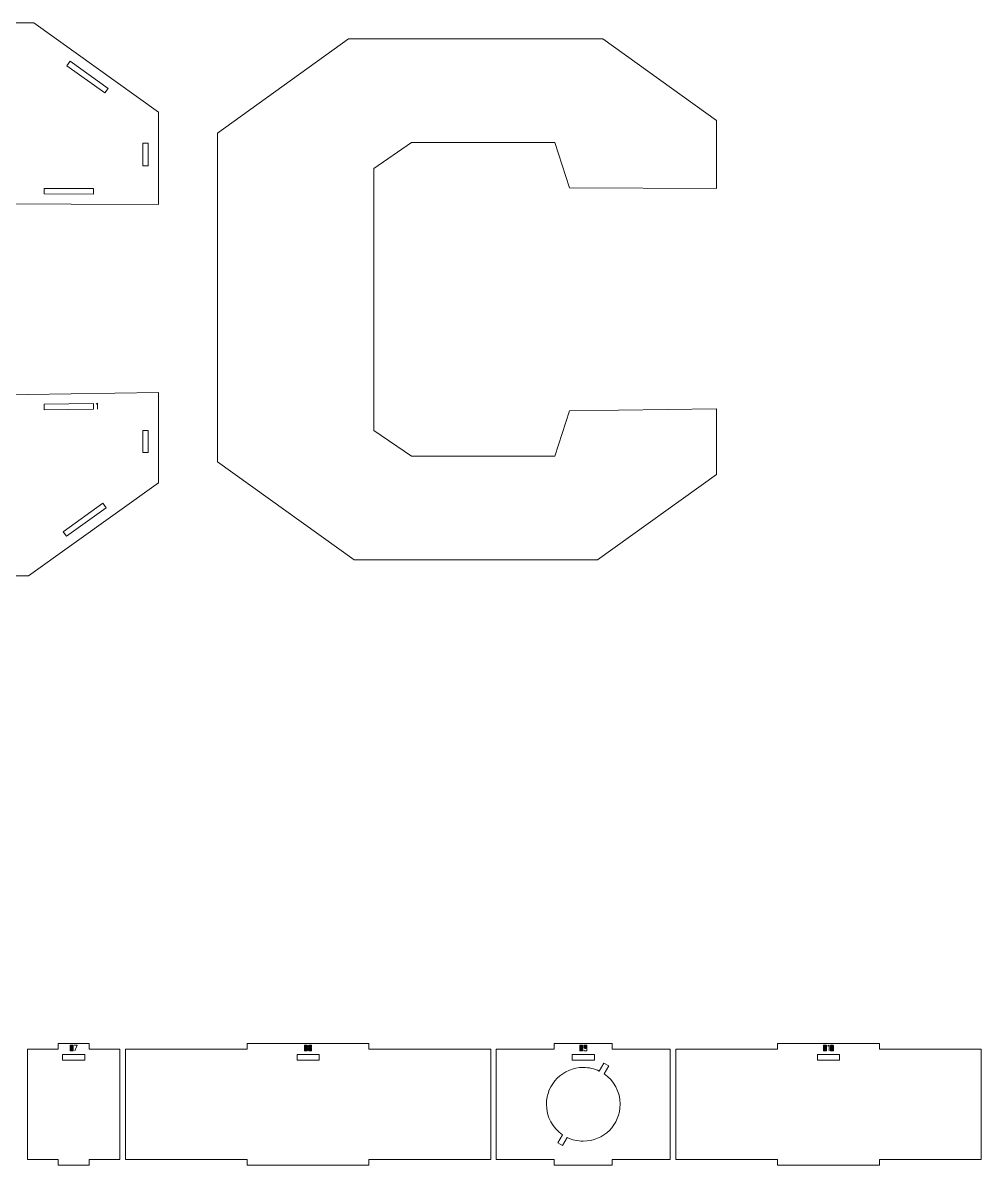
# Model space of a CAD drawing. Header units: centimetres. Extents: x -250 to 250, y -508 to 508.
# Drawn here: x -170.3 to -118.4, y 140 to 202 of the extents above; entities that cross this region are included whole.
import ezdxf

# ---------------------------------------------------------------- set-up
doc = ezdxf.new("R2010")
doc.units = ezdxf.units.CM
doc.header["$MEASUREMENT"] = 0
doc.layers.add('Capa 1', color=7, linetype='Continuous')

msp = doc.modelspace()

# ---------------------------------------------------------------- hatches: boundary and pattern name
at = {"layer": 'Capa 1', "true_color": 0x3e4095}
h = msp.add_hatch(color=175, dxfattribs=at)
edge = h.paths.add_edge_path()
edge.add_spline(control_points=[(-167.76805, 146.19656), (-167.76805, 146.19656), (-167.76805, 146.513), (-167.76805, 146.513), (-167.76805, 146.513), (-167.6933, 146.513), (-167.6933, 146.513), (-167.67037, 146.513), (-167.6508, 146.50948), (-167.63459, 146.50245), (-167.6187, 146.49542), (-167.61075, 146.48717), (-167.61075, 146.47769), (-167.61075, 146.47769), (-167.61075, 146.23187), (-167.61075, 146.23187), (-167.61075, 146.22209), (-167.6187, 146.21368), (-167.63459, 146.20665), (-167.64988, 146.19992), (-167.66945, 146.19656), (-167.6933, 146.19656), (-167.6933, 146.19656), (-167.76805, 146.19656), (-167.76805, 146.19656)], knot_values=[0, 0, 0, 0, 0.125, 0.125, 0.125, 0.25, 0.25, 0.25, 0.375, 0.375, 0.375, 0.5, 0.5, 0.5, 0.625, 0.625, 0.625, 0.75, 0.75, 0.75, 0.875, 0.875, 0.875, 1, 1, 1, 1], degree=3, periodic=1)
h = msp.add_hatch(color=175, dxfattribs=at)
edge = h.paths.add_edge_path()
edge.add_spline(control_points=[(-167.76805, 146.513), (-167.76805, 146.513), (-167.76805, 146.19656), (-167.76805, 146.19656), (-167.76805, 146.19656), (-167.6933, 146.19656), (-167.6933, 146.19656), (-167.66945, 146.19656), (-167.64988, 146.19992), (-167.63459, 146.20665), (-167.6187, 146.21368), (-167.61075, 146.22209), (-167.61075, 146.23187), (-167.61075, 146.23187), (-167.61075, 146.47769), (-167.61075, 146.47769), (-167.61075, 146.48717), (-167.6187, 146.49542), (-167.63459, 146.50245), (-167.6508, 146.50948), (-167.67037, 146.513), (-167.6933, 146.513), (-167.6933, 146.513), (-167.76805, 146.513), (-167.76805, 146.513)], knot_values=[0, 0, 0, 0, 0.125, 0.125, 0.125, 0.25, 0.25, 0.25, 0.375, 0.375, 0.375, 0.5, 0.5, 0.5, 0.625, 0.625, 0.625, 0.75, 0.75, 0.75, 0.875, 0.875, 0.875, 1, 1, 1, 1], degree=3, periodic=1)
h = msp.add_hatch(color=175, dxfattribs=at)
edge = h.paths.add_edge_path()
edge.add_spline(control_points=[(-167.5094, 146.19656), (-167.5094, 146.19656), (-167.38832, 146.513), (-167.38832, 146.513), (-167.38832, 146.513), (-167.54792, 146.513), (-167.54792, 146.513), (-167.54792, 146.513), (-167.38832, 146.513), (-167.38832, 146.513), (-167.38832, 146.513), (-167.5094, 146.19656), (-167.5094, 146.19656)], knot_values=[0, 0, 0, 0, 0.25, 0.25, 0.25, 0.5, 0.5, 0.5, 0.75, 0.75, 0.75, 1, 1, 1, 1], degree=3, periodic=1)
h = msp.add_hatch(color=175, dxfattribs=at)
edge = h.paths.add_edge_path()
edge.add_spline(control_points=[(-155.06362, 146.19656), (-155.06362, 146.19656), (-155.06362, 146.513), (-155.06362, 146.513), (-155.06362, 146.513), (-154.98887, 146.513), (-154.98887, 146.513), (-154.96594, 146.513), (-154.94637, 146.50948), (-154.93016, 146.50245), (-154.91427, 146.49542), (-154.90632, 146.48717), (-154.90632, 146.47769), (-154.90632, 146.47769), (-154.90632, 146.23187), (-154.90632, 146.23187), (-154.90632, 146.22209), (-154.91427, 146.21368), (-154.93016, 146.20665), (-154.94545, 146.19992), (-154.96502, 146.19656), (-154.98887, 146.19656), (-154.98887, 146.19656), (-155.06362, 146.19656), (-155.06362, 146.19656)], knot_values=[0, 0, 0, 0, 0.125, 0.125, 0.125, 0.25, 0.25, 0.25, 0.375, 0.375, 0.375, 0.5, 0.5, 0.5, 0.625, 0.625, 0.625, 0.75, 0.75, 0.75, 0.875, 0.875, 0.875, 1, 1, 1, 1], degree=3, periodic=1)
h = msp.add_hatch(color=175, dxfattribs=at)
edge = h.paths.add_edge_path()
edge.add_spline(control_points=[(-155.06362, 146.513), (-155.06362, 146.513), (-155.06362, 146.19656), (-155.06362, 146.19656), (-155.06362, 146.19656), (-154.98887, 146.19656), (-154.98887, 146.19656), (-154.96502, 146.19656), (-154.94545, 146.19992), (-154.93016, 146.20665), (-154.91427, 146.21368), (-154.90632, 146.22209), (-154.90632, 146.23187), (-154.90632, 146.23187), (-154.90632, 146.47769), (-154.90632, 146.47769), (-154.90632, 146.48717), (-154.91427, 146.49542), (-154.93016, 146.50245), (-154.94637, 146.50948), (-154.96594, 146.513), (-154.98887, 146.513), (-154.98887, 146.513), (-155.06362, 146.513), (-155.06362, 146.513)], knot_values=[0, 0, 0, 0, 0.125, 0.125, 0.125, 0.25, 0.25, 0.25, 0.375, 0.375, 0.375, 0.5, 0.5, 0.5, 0.625, 0.625, 0.625, 0.75, 0.75, 0.75, 0.875, 0.875, 0.875, 1, 1, 1, 1], degree=3, periodic=1)
h = msp.add_hatch(color=175, dxfattribs=at)
edge = h.paths.add_edge_path()
edge.add_spline(control_points=[(-154.84349, 146.40339), (-154.84349, 146.39544), (-154.83783, 146.38826), (-154.82652, 146.38184), (-154.81521, 146.37542), (-154.79335, 146.37114), (-154.76094, 146.369), (-154.72853, 146.37114), (-154.70667, 146.37542), (-154.69536, 146.38184), (-154.68405, 146.38826), (-154.67839, 146.39544), (-154.67839, 146.40339), (-154.67839, 146.40339), (-154.67839, 146.47769), (-154.67839, 146.47769), (-154.67839, 146.48747), (-154.68626, 146.4958), (-154.70201, 146.50268), (-154.71775, 146.50956), (-154.7374, 146.513), (-154.76094, 146.513), (-154.78448, 146.513), (-154.80413, 146.50956), (-154.81987, 146.50268), (-154.83562, 146.4958), (-154.84349, 146.48747), (-154.84349, 146.47769), (-154.84349, 146.47769), (-154.84349, 146.40339), (-154.84349, 146.40339)], knot_values=[0, 0, 0, 0, 0.1, 0.1, 0.1, 0.2, 0.2, 0.2, 0.3, 0.3, 0.3, 0.4, 0.4, 0.4, 0.5, 0.5, 0.5, 0.6, 0.6, 0.6, 0.7, 0.7, 0.7, 0.8, 0.8, 0.8, 0.9, 0.9, 0.9, 1, 1, 1, 1], degree=3, periodic=1)
h = msp.add_hatch(color=175, dxfattribs=at)
edge = h.paths.add_edge_path()
edge.add_spline(control_points=[(-154.76094, 146.19656), (-154.78448, 146.19656), (-154.80413, 146.2), (-154.81987, 146.20688), (-154.83562, 146.21376), (-154.84349, 146.22209), (-154.84349, 146.23187), (-154.84349, 146.23187), (-154.84349, 146.33506), (-154.84349, 146.33506), (-154.84349, 146.34332), (-154.83783, 146.3505), (-154.82652, 146.35661), (-154.81521, 146.36273), (-154.79335, 146.36686), (-154.76094, 146.369), (-154.79335, 146.37114), (-154.81521, 146.37542), (-154.82652, 146.38184), (-154.83783, 146.38826), (-154.84349, 146.39544), (-154.84349, 146.40339), (-154.84349, 146.40339), (-154.84349, 146.47769), (-154.84349, 146.47769), (-154.84349, 146.48747), (-154.83562, 146.4958), (-154.81987, 146.50268), (-154.80413, 146.50956), (-154.78448, 146.513), (-154.76094, 146.513), (-154.7374, 146.513), (-154.71775, 146.50956), (-154.70201, 146.50268), (-154.68626, 146.4958), (-154.67839, 146.48747), (-154.67839, 146.47769), (-154.67839, 146.47769), (-154.67839, 146.40339), (-154.67839, 146.40339), (-154.67839, 146.39544), (-154.68405, 146.38826), (-154.69536, 146.38184), (-154.70667, 146.37542), (-154.72853, 146.37114), (-154.76094, 146.369), (-154.72853, 146.36686), (-154.70667, 146.36273), (-154.69536, 146.35661), (-154.68405, 146.3505), (-154.67839, 146.34332), (-154.67839, 146.33506), (-154.67839, 146.33506), (-154.67839, 146.23187), (-154.67839, 146.23187), (-154.67839, 146.22209), (-154.68626, 146.21376), (-154.70201, 146.20688), (-154.71775, 146.2), (-154.7374, 146.19656), (-154.76094, 146.19656)], knot_values=[0, 0, 0, 0, 0.05, 0.05, 0.05, 0.1, 0.1, 0.1, 0.15, 0.15, 0.15, 0.2, 0.2, 0.2, 0.25, 0.25, 0.25, 0.3, 0.3, 0.3, 0.35, 0.35, 0.35, 0.4, 0.4, 0.4, 0.45, 0.45, 0.45, 0.5, 0.5, 0.5, 0.55, 0.55, 0.55, 0.6, 0.6, 0.6, 0.65, 0.65, 0.65, 0.7, 0.7, 0.7, 0.75, 0.75, 0.75, 0.8, 0.8, 0.8, 0.85, 0.85, 0.85, 0.9, 0.9, 0.9, 0.95, 0.95, 0.95, 1, 1, 1, 1], degree=3, periodic=1)
h = msp.add_hatch(color=175, dxfattribs=at)
edge = h.paths.add_edge_path()
edge.add_spline(control_points=[(-154.84349, 146.23187), (-154.84349, 146.22209), (-154.83562, 146.21376), (-154.81987, 146.20688), (-154.80413, 146.2), (-154.78448, 146.19656), (-154.76094, 146.19656), (-154.7374, 146.19656), (-154.71775, 146.2), (-154.70201, 146.20688), (-154.68626, 146.21376), (-154.67839, 146.22209), (-154.67839, 146.23187), (-154.67839, 146.23187), (-154.67839, 146.33506), (-154.67839, 146.33506), (-154.67839, 146.34332), (-154.68405, 146.3505), (-154.69536, 146.35661), (-154.70667, 146.36273), (-154.72853, 146.36686), (-154.76094, 146.369), (-154.79335, 146.36686), (-154.81521, 146.36273), (-154.82652, 146.35661), (-154.83783, 146.3505), (-154.84349, 146.34332), (-154.84349, 146.33506), (-154.84349, 146.33506), (-154.84349, 146.23187), (-154.84349, 146.23187)], knot_values=[0, 0, 0, 0, 0.1, 0.1, 0.1, 0.2, 0.2, 0.2, 0.3, 0.3, 0.3, 0.4, 0.4, 0.4, 0.5, 0.5, 0.5, 0.6, 0.6, 0.6, 0.7, 0.7, 0.7, 0.8, 0.8, 0.8, 0.9, 0.9, 0.9, 1, 1, 1, 1], degree=3, periodic=1)
h = msp.add_hatch(color=175, dxfattribs=at)
edge = h.paths.add_edge_path()
edge.add_spline(control_points=[(-140.143, 146.19656), (-140.143, 146.19656), (-140.143, 146.513), (-140.143, 146.513), (-140.143, 146.513), (-140.06825, 146.513), (-140.06825, 146.513), (-140.04532, 146.513), (-140.02575, 146.50948), (-140.00954, 146.50245), (-139.99365, 146.49542), (-139.9857, 146.48717), (-139.9857, 146.47769), (-139.9857, 146.47769), (-139.9857, 146.23187), (-139.9857, 146.23187), (-139.9857, 146.22209), (-139.99365, 146.21368), (-140.00954, 146.20665), (-140.02483, 146.19992), (-140.0444, 146.19656), (-140.06825, 146.19656), (-140.06825, 146.19656), (-140.143, 146.19656), (-140.143, 146.19656)], knot_values=[0, 0, 0, 0, 0.125, 0.125, 0.125, 0.25, 0.25, 0.25, 0.375, 0.375, 0.375, 0.5, 0.5, 0.5, 0.625, 0.625, 0.625, 0.75, 0.75, 0.75, 0.875, 0.875, 0.875, 1, 1, 1, 1], degree=3, periodic=1)
h = msp.add_hatch(color=175, dxfattribs=at)
edge = h.paths.add_edge_path()
edge.add_spline(control_points=[(-140.143, 146.513), (-140.143, 146.513), (-140.143, 146.19656), (-140.143, 146.19656), (-140.143, 146.19656), (-140.06825, 146.19656), (-140.06825, 146.19656), (-140.0444, 146.19656), (-140.02483, 146.19992), (-140.00954, 146.20665), (-139.99365, 146.21368), (-139.9857, 146.22209), (-139.9857, 146.23187), (-139.9857, 146.23187), (-139.9857, 146.47769), (-139.9857, 146.47769), (-139.9857, 146.48717), (-139.99365, 146.49542), (-140.00954, 146.50245), (-140.02575, 146.50948), (-140.04532, 146.513), (-140.06825, 146.513), (-140.06825, 146.513), (-140.143, 146.513), (-140.143, 146.513)], knot_values=[0, 0, 0, 0, 0.125, 0.125, 0.125, 0.25, 0.25, 0.25, 0.375, 0.375, 0.375, 0.5, 0.5, 0.5, 0.625, 0.625, 0.625, 0.75, 0.75, 0.75, 0.875, 0.875, 0.875, 1, 1, 1, 1], degree=3, periodic=1)
h = msp.add_hatch(color=175, dxfattribs=at)
edge = h.paths.add_edge_path()
edge.add_spline(control_points=[(-139.92287, 146.37037), (-139.92287, 146.36059), (-139.915, 146.35226), (-139.89925, 146.34538), (-139.88351, 146.3385), (-139.86386, 146.33506), (-139.84032, 146.33506), (-139.81708, 146.33445), (-139.79752, 146.33728), (-139.78162, 146.34354), (-139.76572, 146.34981), (-139.75777, 146.35876), (-139.75777, 146.37037), (-139.75777, 146.37037), (-139.75777, 146.47769), (-139.75777, 146.47769), (-139.75777, 146.48747), (-139.76564, 146.4958), (-139.78139, 146.50268), (-139.79713, 146.50956), (-139.81678, 146.513), (-139.84032, 146.513), (-139.86386, 146.513), (-139.88351, 146.50956), (-139.89925, 146.50268), (-139.915, 146.4958), (-139.92287, 146.48747), (-139.92287, 146.47769), (-139.92287, 146.47769), (-139.92287, 146.37037), (-139.92287, 146.37037)], knot_values=[0, 0, 0, 0, 0.1, 0.1, 0.1, 0.2, 0.2, 0.2, 0.3, 0.3, 0.3, 0.4, 0.4, 0.4, 0.5, 0.5, 0.5, 0.6, 0.6, 0.6, 0.7, 0.7, 0.7, 0.8, 0.8, 0.8, 0.9, 0.9, 0.9, 1, 1, 1, 1], degree=3, periodic=1)
h = msp.add_hatch(color=175, dxfattribs=at)
edge = h.paths.add_edge_path()
edge.add_spline(control_points=[(-139.84032, 146.19656), (-139.86386, 146.19656), (-139.88351, 146.2), (-139.89925, 146.20688), (-139.915, 146.21376), (-139.92287, 146.22209), (-139.92287, 146.23187), (-139.92287, 146.23187), (-139.92287, 146.2571), (-139.92287, 146.2571), (-139.92287, 146.2571), (-139.92287, 146.23187), (-139.92287, 146.23187), (-139.92287, 146.22209), (-139.915, 146.21376), (-139.89925, 146.20688), (-139.88351, 146.2), (-139.86386, 146.19656), (-139.84032, 146.19656), (-139.81678, 146.19656), (-139.79713, 146.2), (-139.78139, 146.20688), (-139.76564, 146.21376), (-139.75777, 146.22209), (-139.75777, 146.23187), (-139.75777, 146.23187), (-139.75777, 146.37037), (-139.75777, 146.37037), (-139.75777, 146.35876), (-139.76572, 146.34981), (-139.78162, 146.34354), (-139.79752, 146.33728), (-139.81708, 146.33445), (-139.84032, 146.33506), (-139.86386, 146.33506), (-139.88351, 146.3385), (-139.89925, 146.34538), (-139.915, 146.35226), (-139.92287, 146.36059), (-139.92287, 146.37037), (-139.92287, 146.37037), (-139.92287, 146.47769), (-139.92287, 146.47769), (-139.92287, 146.48747), (-139.915, 146.4958), (-139.89925, 146.50268), (-139.88351, 146.50956), (-139.86386, 146.513), (-139.84032, 146.513), (-139.81678, 146.513), (-139.79713, 146.50956), (-139.78139, 146.50268), (-139.76564, 146.4958), (-139.75777, 146.48747), (-139.75777, 146.47769), (-139.75777, 146.47769), (-139.75777, 146.37037), (-139.75777, 146.37037), (-139.75777, 146.37037), (-139.75777, 146.23187), (-139.75777, 146.23187), (-139.75777, 146.22209), (-139.76564, 146.21376), (-139.78139, 146.20688), (-139.79713, 146.2), (-139.81678, 146.19656), (-139.84032, 146.19656)], knot_values=[0, 0, 0, 0, 0.04545455, 0.04545455, 0.04545455, 0.09090909, 0.09090909, 0.09090909, 0.13636364, 0.13636364, 0.13636364, 0.18181818, 0.18181818, 0.18181818, 0.22727273, 0.22727273, 0.22727273, 0.27272727, 0.27272727, 0.27272727, 0.31818182, 0.31818182, 0.31818182, 0.36363636, 0.36363636, 0.36363636, 0.40909091, 0.40909091, 0.40909091, 0.45454545, 0.45454545, 0.45454545, 0.5, 0.5, 0.5, 0.54545455, 0.54545455, 0.54545455, 0.59090909, 0.59090909, 0.59090909, 0.63636364, 0.63636364, 0.63636364, 0.68181818, 0.68181818, 0.68181818, 0.72727273, 0.72727273, 0.72727273, 0.77272727, 0.77272727, 0.77272727, 0.81818182, 0.81818182, 0.81818182, 0.86363636, 0.86363636, 0.86363636, 0.90909091, 0.90909091, 0.90909091, 0.95454545, 0.95454545, 0.95454545, 1, 1, 1, 1], degree=3, periodic=1)
h = msp.add_hatch(color=175, dxfattribs=at)
edge = h.paths.add_edge_path()
edge.add_spline(control_points=[(-126.92231, 146.19656), (-126.92231, 146.19656), (-126.92231, 146.513), (-126.92231, 146.513), (-126.92231, 146.513), (-126.84756, 146.513), (-126.84756, 146.513), (-126.82463, 146.513), (-126.80506, 146.50948), (-126.78885, 146.50245), (-126.77296, 146.49542), (-126.76501, 146.48717), (-126.76501, 146.47769), (-126.76501, 146.47769), (-126.76501, 146.23187), (-126.76501, 146.23187), (-126.76501, 146.22209), (-126.77296, 146.21368), (-126.78885, 146.20665), (-126.80414, 146.19992), (-126.82371, 146.19656), (-126.84756, 146.19656), (-126.84756, 146.19656), (-126.92231, 146.19656), (-126.92231, 146.19656)], knot_values=[0, 0, 0, 0, 0.125, 0.125, 0.125, 0.25, 0.25, 0.25, 0.375, 0.375, 0.375, 0.5, 0.5, 0.5, 0.625, 0.625, 0.625, 0.75, 0.75, 0.75, 0.875, 0.875, 0.875, 1, 1, 1, 1], degree=3, periodic=1)
h = msp.add_hatch(color=175, dxfattribs=at)
edge = h.paths.add_edge_path()
edge.add_spline(control_points=[(-126.92231, 146.513), (-126.92231, 146.513), (-126.92231, 146.19656), (-126.92231, 146.19656), (-126.92231, 146.19656), (-126.84756, 146.19656), (-126.84756, 146.19656), (-126.82371, 146.19656), (-126.80414, 146.19992), (-126.78885, 146.20665), (-126.77296, 146.21368), (-126.76501, 146.22209), (-126.76501, 146.23187), (-126.76501, 146.23187), (-126.76501, 146.47769), (-126.76501, 146.47769), (-126.76501, 146.48717), (-126.77296, 146.49542), (-126.78885, 146.50245), (-126.80506, 146.50948), (-126.82463, 146.513), (-126.84756, 146.513), (-126.84756, 146.513), (-126.92231, 146.513), (-126.92231, 146.513)], knot_values=[0, 0, 0, 0, 0.125, 0.125, 0.125, 0.25, 0.25, 0.25, 0.375, 0.375, 0.375, 0.5, 0.5, 0.5, 0.625, 0.625, 0.625, 0.75, 0.75, 0.75, 0.875, 0.875, 0.875, 1, 1, 1, 1], degree=3, periodic=1)
h = msp.add_hatch(color=175, dxfattribs=at)
edge = h.paths.add_edge_path()
edge.add_spline(control_points=[(-126.62605, 146.51346), (-126.62605, 146.51346), (-126.70218, 146.46072), (-126.70218, 146.46072), (-126.70218, 146.46072), (-126.62605, 146.51346), (-126.62605, 146.51346), (-126.62605, 146.51346), (-126.62605, 146.19656), (-126.62605, 146.19656), (-126.62605, 146.19656), (-126.62605, 146.51346), (-126.62605, 146.51346)], knot_values=[0, 0, 0, 0, 0.25, 0.25, 0.25, 0.5, 0.5, 0.5, 0.75, 0.75, 0.75, 1, 1, 1, 1], degree=3, periodic=1)
h = msp.add_hatch(color=175, dxfattribs=at)
edge = h.paths.add_edge_path()
edge.add_spline(control_points=[(-126.55542, 146.22041), (-126.55542, 146.21062), (-126.54755, 146.2042), (-126.5318, 146.20115), (-126.51606, 146.19809), (-126.49641, 146.19656), (-126.47287, 146.19656), (-126.44933, 146.19656), (-126.42968, 146.19809), (-126.41394, 146.20115), (-126.39819, 146.2042), (-126.39032, 146.21062), (-126.39032, 146.22041), (-126.39032, 146.22041), (-126.39032, 146.48869), (-126.39032, 146.48869), (-126.39032, 146.49848), (-126.39819, 146.50498), (-126.41394, 146.50819), (-126.42968, 146.5114), (-126.44933, 146.513), (-126.47287, 146.513), (-126.49641, 146.513), (-126.51606, 146.5114), (-126.5318, 146.50819), (-126.54755, 146.50498), (-126.55542, 146.49848), (-126.55542, 146.48869), (-126.55542, 146.48869), (-126.55542, 146.22041), (-126.55542, 146.22041)], knot_values=[0, 0, 0, 0, 0.1, 0.1, 0.1, 0.2, 0.2, 0.2, 0.3, 0.3, 0.3, 0.4, 0.4, 0.4, 0.5, 0.5, 0.5, 0.6, 0.6, 0.6, 0.7, 0.7, 0.7, 0.8, 0.8, 0.8, 0.9, 0.9, 0.9, 1, 1, 1, 1], degree=3, periodic=1)
h = msp.add_hatch(color=175, dxfattribs=at)
edge = h.paths.add_edge_path()
edge.add_spline(control_points=[(-126.39032, 146.22041), (-126.39032, 146.21062), (-126.39819, 146.2042), (-126.41394, 146.20115), (-126.42968, 146.19809), (-126.44933, 146.19656), (-126.47287, 146.19656), (-126.49641, 146.19656), (-126.51606, 146.19809), (-126.5318, 146.20115), (-126.54755, 146.2042), (-126.55542, 146.21062), (-126.55542, 146.22041), (-126.55542, 146.22041), (-126.55542, 146.48869), (-126.55542, 146.48869), (-126.55542, 146.49848), (-126.54755, 146.50498), (-126.5318, 146.50819), (-126.51606, 146.5114), (-126.49641, 146.513), (-126.47287, 146.513), (-126.44933, 146.513), (-126.42968, 146.5114), (-126.41394, 146.50819), (-126.39819, 146.50498), (-126.39032, 146.49848), (-126.39032, 146.48869), (-126.39032, 146.48869), (-126.39032, 146.22041), (-126.39032, 146.22041)], knot_values=[0, 0, 0, 0, 0.1, 0.1, 0.1, 0.2, 0.2, 0.2, 0.3, 0.3, 0.3, 0.4, 0.4, 0.4, 0.5, 0.5, 0.5, 0.6, 0.6, 0.6, 0.7, 0.7, 0.7, 0.8, 0.8, 0.8, 0.9, 0.9, 0.9, 1, 1, 1, 1], degree=3, periodic=1)

# ---------------------------------------------------------------- linework, layer by layer
at = {"layer": 'Capa 1', "color": 240, "lineweight": 9}
for points, knots in [([(-162.98509, 181.9029), (-162.98509, 181.9029), (-172.46922, 181.77432), (-172.46922, 181.77432), (-172.46922, 181.77432), (-173.26371, 179.33147), (-173.26371, 179.33147), (-173.26371, 179.33147), (-180.11612, 179.33147), (-180.11612, 179.33147), (-180.11612, 179.33147), (-181.55611, 180.31718), (-181.55611, 180.31718), (-181.55611, 180.31718), (-181.55611, 193.60288), (-181.55611, 193.60288), (-181.55611, 193.60288), (-180.11612, 194.58859), (-180.11612, 194.58859), (-180.11612, 194.58859), (-173.26371, 194.58859), (-173.26371, 194.58859), (-173.26371, 194.58859), (-172.46922, 192.14574), (-172.46922, 192.14574), (-172.46922, 192.14574), (-162.98509, 192.10288), (-162.98509, 192.10288), (-162.98509, 192.10288), (-162.98509, 197.11716), (-162.98509, 197.11716), (-162.98509, 197.11716), (-169.73819, 201.96), (-169.73819, 201.96), (-169.73819, 201.96), (-184.08853, 201.96), (-184.08853, 201.96), (-184.08853, 201.96), (-191.78507, 196.43144), (-191.78507, 196.43144), (-191.78507, 196.43144), (-191.78507, 177.70291), (-191.78507, 177.70291), (-191.78507, 177.70291), (-183.79059, 171.96006), (-183.79059, 171.96006), (-183.79059, 171.96006), (-170.03612, 171.96006), (-170.03612, 171.96006), (-170.03612, 171.96006), (-162.98509, 177.0172), (-162.98509, 177.0172), (-162.98509, 177.0172), (-162.98509, 181.9029), (-162.98509, 181.9029)], [0, 0, 0, 0, 0.05555556, 0.05555556, 0.05555556, 0.11111111, 0.11111111, 0.11111111, 0.16666667, 0.16666667, 0.16666667, 0.22222222, 0.22222222, 0.22222222, 0.27777778, 0.27777778, 0.27777778, 0.33333333, 0.33333333, 0.33333333, 0.38888889, 0.38888889, 0.38888889, 0.44444444, 0.44444444, 0.44444444, 0.5, 0.5, 0.5, 0.55555556, 0.55555556, 0.55555556, 0.61111111, 0.61111111, 0.61111111, 0.66666667, 0.66666667, 0.66666667, 0.72222222, 0.72222222, 0.72222222, 0.77777778, 0.77777778, 0.77777778, 0.83333333, 0.83333333, 0.83333333, 0.88888889, 0.88888889, 0.88888889, 0.94444444, 0.94444444, 0.94444444, 1, 1, 1, 1]), ([(-167.95187, 199.63481), (-167.95187, 199.63481), (-165.89274, 198.15816), (-165.89274, 198.15816), (-165.89274, 198.15816), (-165.71791, 198.40195), (-165.71791, 198.40195), (-165.71791, 198.40195), (-167.77704, 199.87861), (-167.77704, 199.87861), (-167.77704, 199.87861), (-167.95187, 199.63481), (-167.95187, 199.63481)], [0, 0, 0, 0, 0.25, 0.25, 0.25, 0.5, 0.5, 0.5, 0.75, 0.75, 0.75, 1, 1, 1, 1]), ([(-163.83362, 195.43942), (-163.83362, 195.43942), (-163.83362, 194.19733), (-163.83362, 194.19733), (-163.83362, 194.19733), (-163.53362, 194.19733), (-163.53362, 194.19733), (-163.53362, 194.19733), (-163.53362, 195.43942), (-163.53362, 195.43942), (-163.53362, 195.43942), (-163.83362, 195.43942), (-163.83362, 195.43942)], [0, 0, 0, 0, 0.25, 0.25, 0.25, 0.5, 0.5, 0.5, 0.75, 0.75, 0.75, 1, 1, 1, 1]), ([(-166.50641, 192.96733), (-166.50641, 192.96733), (-169.17921, 192.97941), (-169.17921, 192.97941), (-169.17921, 192.97941), (-169.18056, 192.67941), (-169.18056, 192.67941), (-169.18056, 192.67941), (-166.50777, 192.66733), (-166.50777, 192.66733), (-166.50777, 192.66733), (-166.50641, 192.96733), (-166.50641, 192.96733)], [0, 0, 0, 0, 0.25, 0.25, 0.25, 0.5, 0.5, 0.5, 0.75, 0.75, 0.75, 1, 1, 1, 1]), ([(-169.17801, 180.97033), (-169.17801, 180.97033), (-166.50582, 181.00656), (-166.50582, 181.00656), (-166.50582, 181.00656), (-166.50988, 181.30653), (-166.50988, 181.30653), (-166.50988, 181.30653), (-169.18208, 181.2703), (-169.18208, 181.2703), (-169.18208, 181.2703), (-169.17801, 180.97033), (-169.17801, 180.97033)], [0, 0, 0, 0, 0.25, 0.25, 0.25, 0.5, 0.5, 0.5, 0.75, 0.75, 0.75, 1, 1, 1, 1]), ([(-163.83362, 179.84614), (-163.83362, 179.84614), (-163.83362, 178.64948), (-163.83362, 178.64948), (-163.83362, 178.64948), (-163.53362, 178.64948), (-163.53362, 178.64948), (-163.53362, 178.64948), (-163.53362, 179.84614), (-163.53362, 179.84614), (-163.53362, 179.84614), (-163.83362, 179.84614), (-163.83362, 179.84614)], [0, 0, 0, 0, 0.25, 0.25, 0.25, 0.5, 0.5, 0.5, 0.75, 0.75, 0.75, 1, 1, 1, 1]), ([(-165.99206, 175.90475), (-165.99206, 175.90475), (-168.15051, 174.35667), (-168.15051, 174.35667), (-168.15051, 174.35667), (-167.97566, 174.11289), (-167.97566, 174.11289), (-167.97566, 174.11289), (-165.81722, 175.66097), (-165.81722, 175.66097), (-165.81722, 175.66097), (-165.99206, 175.90475), (-165.99206, 175.90475)], [0, 0, 0, 0, 0.25, 0.25, 0.25, 0.5, 0.5, 0.5, 0.75, 0.75, 0.75, 1, 1, 1, 1]), ([(-170.08263, 146.30296), (-170.08263, 146.30296), (-170.08263, 140.30296), (-170.08263, 140.30296), (-170.08263, 140.30296), (-168.413, 140.30296), (-168.413, 140.30296), (-168.413, 140.30296), (-168.413, 140.00296), (-168.413, 140.00296), (-168.413, 140.00296), (-166.74337, 140.00296), (-166.74337, 140.00296), (-166.74337, 140.00296), (-166.74337, 140.30296), (-166.74337, 140.30296), (-166.74337, 140.30296), (-165.07374, 140.30296), (-165.07374, 140.30296), (-165.07374, 140.30296), (-165.07374, 146.30296), (-165.07374, 146.30296), (-165.07374, 146.30296), (-166.74337, 146.30296), (-166.74337, 146.30296), (-166.74337, 146.30296), (-166.74337, 146.60296), (-166.74337, 146.60296), (-166.74337, 146.60296), (-168.413, 146.60296), (-168.413, 146.60296), (-168.413, 146.60296), (-168.413, 146.30296), (-168.413, 146.30296), (-168.413, 146.30296), (-170.08263, 146.30296), (-170.08263, 146.30296)], [0, 0, 0, 0, 0.08333333, 0.08333333, 0.08333333, 0.16666667, 0.16666667, 0.16666667, 0.25, 0.25, 0.25, 0.33333333, 0.33333333, 0.33333333, 0.41666667, 0.41666667, 0.41666667, 0.5, 0.5, 0.5, 0.58333333, 0.58333333, 0.58333333, 0.66666667, 0.66666667, 0.66666667, 0.75, 0.75, 0.75, 0.83333333, 0.83333333, 0.83333333, 0.91666667, 0.91666667, 0.91666667, 1, 1, 1, 1]), ([(-164.77374, 146.30296), (-164.77374, 146.30296), (-164.77374, 140.30296), (-164.77374, 140.30296), (-164.77374, 140.30296), (-158.17191, 140.30296), (-158.17191, 140.30296), (-158.17191, 140.30296), (-158.17191, 140.00296), (-158.17191, 140.00296), (-158.17191, 140.00296), (-151.57008, 140.00296), (-151.57008, 140.00296), (-151.57008, 140.00296), (-151.57008, 140.30296), (-151.57008, 140.30296), (-151.57008, 140.30296), (-144.96826, 140.30296), (-144.96826, 140.30296), (-144.96826, 140.30296), (-144.96826, 146.30296), (-144.96826, 146.30296), (-144.96826, 146.30296), (-151.57008, 146.30296), (-151.57008, 146.30296), (-151.57008, 146.30296), (-151.57008, 146.60296), (-151.57008, 146.60296), (-151.57008, 146.60296), (-158.17191, 146.60296), (-158.17191, 146.60296), (-158.17191, 146.60296), (-158.17191, 146.30296), (-158.17191, 146.30296), (-158.17191, 146.30296), (-164.77374, 146.30296), (-164.77374, 146.30296)], [0, 0, 0, 0, 0.08333333, 0.08333333, 0.08333333, 0.16666667, 0.16666667, 0.16666667, 0.25, 0.25, 0.25, 0.33333333, 0.33333333, 0.33333333, 0.41666667, 0.41666667, 0.41666667, 0.5, 0.5, 0.5, 0.58333333, 0.58333333, 0.58333333, 0.66666667, 0.66666667, 0.66666667, 0.75, 0.75, 0.75, 0.83333333, 0.83333333, 0.83333333, 0.91666667, 0.91666667, 0.91666667, 1, 1, 1, 1]), ([(-144.66826, 146.30296), (-144.66826, 146.30296), (-144.66826, 140.30296), (-144.66826, 140.30296), (-144.66826, 140.30296), (-141.52301, 140.30296), (-141.52301, 140.30296), (-141.52301, 140.30296), (-141.52301, 140.00296), (-141.52301, 140.00296), (-141.52301, 140.00296), (-138.37776, 140.00296), (-138.37776, 140.00296), (-138.37776, 140.00296), (-138.37776, 140.30296), (-138.37776, 140.30296), (-138.37776, 140.30296), (-135.23251, 140.30296), (-135.23251, 140.30296), (-135.23251, 140.30296), (-135.23251, 146.30296), (-135.23251, 146.30296), (-135.23251, 146.30296), (-138.37776, 146.30296), (-138.37776, 146.30296), (-138.37776, 146.30296), (-138.37776, 146.60296), (-138.37776, 146.60296), (-138.37776, 146.60296), (-141.52301, 146.60296), (-141.52301, 146.60296), (-141.52301, 146.60296), (-141.52301, 146.30296), (-141.52301, 146.30296), (-141.52301, 146.30296), (-144.66826, 146.30296), (-144.66826, 146.30296)], [0, 0, 0, 0, 0.08333333, 0.08333333, 0.08333333, 0.16666667, 0.16666667, 0.16666667, 0.25, 0.25, 0.25, 0.33333333, 0.33333333, 0.33333333, 0.41666667, 0.41666667, 0.41666667, 0.5, 0.5, 0.5, 0.58333333, 0.58333333, 0.58333333, 0.66666667, 0.66666667, 0.66666667, 0.75, 0.75, 0.75, 0.83333333, 0.83333333, 0.83333333, 0.91666667, 0.91666667, 0.91666667, 1, 1, 1, 1]), ([(-134.93251, 146.30296), (-134.93251, 146.30296), (-134.93251, 140.30296), (-134.93251, 140.30296), (-134.93251, 140.30296), (-129.41505, 140.30296), (-129.41505, 140.30296), (-129.41505, 140.30296), (-129.41505, 140.00296), (-129.41505, 140.00296), (-129.41505, 140.00296), (-123.89758, 140.00296), (-123.89758, 140.00296), (-123.89758, 140.00296), (-123.89758, 140.30296), (-123.89758, 140.30296), (-123.89758, 140.30296), (-118.38012, 140.30296), (-118.38012, 140.30296), (-118.38012, 140.30296), (-118.38012, 146.30296), (-118.38012, 146.30296), (-118.38012, 146.30296), (-123.89758, 146.30296), (-123.89758, 146.30296), (-123.89758, 146.30296), (-123.89758, 146.60296), (-123.89758, 146.60296), (-123.89758, 146.60296), (-129.41505, 146.60296), (-129.41505, 146.60296), (-129.41505, 146.60296), (-129.41505, 146.30296), (-129.41505, 146.30296), (-129.41505, 146.30296), (-134.93251, 146.30296), (-134.93251, 146.30296)], [0, 0, 0, 0, 0.08333333, 0.08333333, 0.08333333, 0.16666667, 0.16666667, 0.16666667, 0.25, 0.25, 0.25, 0.33333333, 0.33333333, 0.33333333, 0.41666667, 0.41666667, 0.41666667, 0.5, 0.5, 0.5, 0.58333333, 0.58333333, 0.58333333, 0.66666667, 0.66666667, 0.66666667, 0.75, 0.75, 0.75, 0.83333333, 0.83333333, 0.83333333, 0.91666667, 0.91666667, 0.91666667, 1, 1, 1, 1]), ([(-168.17818, 146.0032), (-168.17818, 146.0032), (-166.97818, 146.0032), (-166.97818, 146.0032), (-166.97818, 146.0032), (-166.97818, 145.7032), (-166.97818, 145.7032), (-166.97818, 145.7032), (-168.17818, 145.7032), (-168.17818, 145.7032), (-168.17818, 145.7032), (-168.17818, 146.0032), (-168.17818, 146.0032)], [0, 0, 0, 0, 0.25, 0.25, 0.25, 0.5, 0.5, 0.5, 0.75, 0.75, 0.75, 1, 1, 1, 1]), ([(-155.471, 146.0032), (-155.471, 146.0032), (-154.271, 146.0032), (-154.271, 146.0032), (-154.271, 146.0032), (-154.271, 145.7032), (-154.271, 145.7032), (-154.271, 145.7032), (-155.471, 145.7032), (-155.471, 145.7032), (-155.471, 145.7032), (-155.471, 146.0032), (-155.471, 146.0032)], [0, 0, 0, 0, 0.25, 0.25, 0.25, 0.5, 0.5, 0.5, 0.75, 0.75, 0.75, 1, 1, 1, 1]), ([(-140.55038, 146.0032), (-140.55038, 146.0032), (-139.35038, 146.0032), (-139.35038, 146.0032), (-139.35038, 146.0032), (-139.35038, 145.7032), (-139.35038, 145.7032), (-139.35038, 145.7032), (-140.55038, 145.7032), (-140.55038, 145.7032), (-140.55038, 145.7032), (-140.55038, 146.0032), (-140.55038, 146.0032)], [0, 0, 0, 0, 0.25, 0.25, 0.25, 0.5, 0.5, 0.5, 0.75, 0.75, 0.75, 1, 1, 1, 1]), ([(-127.25631, 146.0032), (-127.25631, 146.0032), (-126.05631, 146.0032), (-126.05631, 146.0032), (-126.05631, 146.0032), (-126.05631, 145.7032), (-126.05631, 145.7032), (-126.05631, 145.7032), (-127.25631, 145.7032), (-127.25631, 145.7032), (-127.25631, 145.7032), (-127.25631, 146.0032), (-127.25631, 146.0032)], [0, 0, 0, 0, 0.25, 0.25, 0.25, 0.5, 0.5, 0.5, 0.75, 0.75, 0.75, 1, 1, 1, 1]), ([(-139.95038, 145.30296), (-139.63955, 145.30296), (-139.34529, 145.23205), (-139.08287, 145.10553), (-139.08287, 145.10553), (-138.83028, 145.54302), (-138.83028, 145.54302), (-138.83028, 145.54302), (-138.57048, 145.39302), (-138.57048, 145.39302), (-138.57048, 145.39302), (-138.82325, 144.95521), (-138.82325, 144.95521), (-138.29629, 144.59503), (-137.95038, 143.98943), (-137.95038, 143.30296), (-137.95038, 142.19839), (-138.84581, 141.30296), (-139.95038, 141.30296), (-140.26121, 141.30296), (-140.55549, 141.37385), (-140.81789, 141.50039), (-140.81789, 141.50039), (-141.07048, 141.0629), (-141.07048, 141.0629), (-141.07048, 141.0629), (-141.33028, 141.2129), (-141.33028, 141.2129), (-141.33028, 141.2129), (-141.07751, 141.65071), (-141.07751, 141.65071), (-141.60447, 142.01089), (-141.95038, 142.61649), (-141.95038, 143.30296), (-141.95038, 144.40753), (-141.05495, 145.30296), (-139.95038, 145.30296)], [0, 0, 0, 0, 0.08333333, 0.08333333, 0.08333333, 0.16666667, 0.16666667, 0.16666667, 0.25, 0.25, 0.25, 0.33333333, 0.33333333, 0.33333333, 0.41666667, 0.41666667, 0.41666667, 0.5, 0.5, 0.5, 0.58333333, 0.58333333, 0.58333333, 0.66666667, 0.66666667, 0.66666667, 0.75, 0.75, 0.75, 0.83333333, 0.83333333, 0.83333333, 0.91666667, 0.91666667, 0.91666667, 1, 1, 1, 1])]:
    msp.add_open_spline(points, degree=3, knots=knots, dxfattribs=at)
at = {"layer": 'Capa 1', "color": 114, "lineweight": 9}
for points, knots in [([(-141.50195, 195.46138), (-141.50195, 195.46138), (-149.2584, 195.46138), (-149.2584, 195.46138), (-149.2584, 195.46138), (-151.30107, 194.06312), (-151.30107, 194.06312), (-151.30107, 194.06312), (-151.30107, 179.85694), (-151.30107, 179.85694), (-151.30107, 179.85694), (-149.2584, 178.45868), (-149.2584, 178.45868), (-149.2584, 178.45868), (-141.50195, 178.45868), (-141.50195, 178.45868), (-141.50195, 178.45868), (-140.70468, 180.91008), (-140.70468, 180.91008), (-140.70468, 180.91008), (-132.73005, 181.0182), (-132.73005, 181.0182), (-132.73005, 181.0182), (-132.73005, 177.46528), (-132.73005, 177.46528), (-132.73005, 177.46528), (-139.18893, 172.83285), (-139.18893, 172.83285), (-139.18893, 172.83285), (-152.38177, 172.83285), (-152.38177, 172.83285), (-152.38177, 172.83285), (-159.78445, 178.15058), (-159.78445, 178.15058), (-159.78445, 178.15058), (-159.78445, 195.98375), (-159.78445, 195.98375), (-159.78445, 195.98375), (-152.67971, 201.08721), (-152.67971, 201.08721), (-152.67971, 201.08721), (-138.89096, 201.08721), (-138.89096, 201.08721), (-138.89096, 201.08721), (-132.73005, 196.66904), (-132.73005, 196.66904), (-132.73005, 196.66904), (-132.73005, 192.97962), (-132.73005, 192.97962), (-132.73005, 192.97962), (-140.70653, 193.01567), (-140.70653, 193.01567), (-140.70653, 193.01567), (-141.50195, 195.46138), (-141.50195, 195.46138)], [0, 0, 0, 0, 0.05555556, 0.05555556, 0.05555556, 0.11111111, 0.11111111, 0.11111111, 0.16666667, 0.16666667, 0.16666667, 0.22222222, 0.22222222, 0.22222222, 0.27777778, 0.27777778, 0.27777778, 0.33333333, 0.33333333, 0.33333333, 0.38888889, 0.38888889, 0.38888889, 0.44444444, 0.44444444, 0.44444444, 0.5, 0.5, 0.5, 0.55555556, 0.55555556, 0.55555556, 0.61111111, 0.61111111, 0.61111111, 0.66666667, 0.66666667, 0.66666667, 0.72222222, 0.72222222, 0.72222222, 0.77777778, 0.77777778, 0.77777778, 0.83333333, 0.83333333, 0.83333333, 0.88888889, 0.88888889, 0.88888889, 0.94444444, 0.94444444, 0.94444444, 1, 1, 1, 1]), ([(-166.28047, 181.32346), (-166.28047, 181.32346), (-166.3566, 181.27072), (-166.3566, 181.27072), (-166.3566, 181.27072), (-166.28047, 181.32346), (-166.28047, 181.32346), (-166.28047, 181.32346), (-166.28047, 181.00656), (-166.28047, 181.00656), (-166.28047, 181.00656), (-166.28047, 181.32346), (-166.28047, 181.32346)], [0, 0, 0, 0, 0.25, 0.25, 0.25, 0.5, 0.5, 0.5, 0.75, 0.75, 0.75, 1, 1, 1, 1]), ([(-167.76805, 146.19656), (-167.76805, 146.19656), (-167.76805, 146.513), (-167.76805, 146.513), (-167.76805, 146.513), (-167.6933, 146.513), (-167.6933, 146.513), (-167.67037, 146.513), (-167.6508, 146.50948), (-167.63459, 146.50245), (-167.6187, 146.49542), (-167.61075, 146.48717), (-167.61075, 146.47769), (-167.61075, 146.47769), (-167.61075, 146.23187), (-167.61075, 146.23187), (-167.61075, 146.22209), (-167.6187, 146.21368), (-167.63459, 146.20665), (-167.64988, 146.19992), (-167.66945, 146.19656), (-167.6933, 146.19656), (-167.6933, 146.19656), (-167.76805, 146.19656), (-167.76805, 146.19656)], [0, 0, 0, 0, 0.125, 0.125, 0.125, 0.25, 0.25, 0.25, 0.375, 0.375, 0.375, 0.5, 0.5, 0.5, 0.625, 0.625, 0.625, 0.75, 0.75, 0.75, 0.875, 0.875, 0.875, 1, 1, 1, 1]), ([(-167.76805, 146.513), (-167.76805, 146.513), (-167.76805, 146.19656), (-167.76805, 146.19656), (-167.76805, 146.19656), (-167.6933, 146.19656), (-167.6933, 146.19656), (-167.66945, 146.19656), (-167.64988, 146.19992), (-167.63459, 146.20665), (-167.6187, 146.21368), (-167.61075, 146.22209), (-167.61075, 146.23187), (-167.61075, 146.23187), (-167.61075, 146.47769), (-167.61075, 146.47769), (-167.61075, 146.48717), (-167.6187, 146.49542), (-167.63459, 146.50245), (-167.6508, 146.50948), (-167.67037, 146.513), (-167.6933, 146.513), (-167.6933, 146.513), (-167.76805, 146.513), (-167.76805, 146.513)], [0, 0, 0, 0, 0.125, 0.125, 0.125, 0.25, 0.25, 0.25, 0.375, 0.375, 0.375, 0.5, 0.5, 0.5, 0.625, 0.625, 0.625, 0.75, 0.75, 0.75, 0.875, 0.875, 0.875, 1, 1, 1, 1]), ([(-167.5094, 146.19656), (-167.5094, 146.19656), (-167.38832, 146.513), (-167.38832, 146.513), (-167.38832, 146.513), (-167.54792, 146.513), (-167.54792, 146.513), (-167.54792, 146.513), (-167.38832, 146.513), (-167.38832, 146.513), (-167.38832, 146.513), (-167.5094, 146.19656), (-167.5094, 146.19656)], [0, 0, 0, 0, 0.25, 0.25, 0.25, 0.5, 0.5, 0.5, 0.75, 0.75, 0.75, 1, 1, 1, 1]), ([(-155.06362, 146.19656), (-155.06362, 146.19656), (-155.06362, 146.513), (-155.06362, 146.513), (-155.06362, 146.513), (-154.98887, 146.513), (-154.98887, 146.513), (-154.96594, 146.513), (-154.94637, 146.50948), (-154.93016, 146.50245), (-154.91427, 146.49542), (-154.90632, 146.48717), (-154.90632, 146.47769), (-154.90632, 146.47769), (-154.90632, 146.23187), (-154.90632, 146.23187), (-154.90632, 146.22209), (-154.91427, 146.21368), (-154.93016, 146.20665), (-154.94545, 146.19992), (-154.96502, 146.19656), (-154.98887, 146.19656), (-154.98887, 146.19656), (-155.06362, 146.19656), (-155.06362, 146.19656)], [0, 0, 0, 0, 0.125, 0.125, 0.125, 0.25, 0.25, 0.25, 0.375, 0.375, 0.375, 0.5, 0.5, 0.5, 0.625, 0.625, 0.625, 0.75, 0.75, 0.75, 0.875, 0.875, 0.875, 1, 1, 1, 1]), ([(-155.06362, 146.513), (-155.06362, 146.513), (-155.06362, 146.19656), (-155.06362, 146.19656), (-155.06362, 146.19656), (-154.98887, 146.19656), (-154.98887, 146.19656), (-154.96502, 146.19656), (-154.94545, 146.19992), (-154.93016, 146.20665), (-154.91427, 146.21368), (-154.90632, 146.22209), (-154.90632, 146.23187), (-154.90632, 146.23187), (-154.90632, 146.47769), (-154.90632, 146.47769), (-154.90632, 146.48717), (-154.91427, 146.49542), (-154.93016, 146.50245), (-154.94637, 146.50948), (-154.96594, 146.513), (-154.98887, 146.513), (-154.98887, 146.513), (-155.06362, 146.513), (-155.06362, 146.513)], [0, 0, 0, 0, 0.125, 0.125, 0.125, 0.25, 0.25, 0.25, 0.375, 0.375, 0.375, 0.5, 0.5, 0.5, 0.625, 0.625, 0.625, 0.75, 0.75, 0.75, 0.875, 0.875, 0.875, 1, 1, 1, 1]), ([(-154.84349, 146.40339), (-154.84349, 146.39544), (-154.83783, 146.38826), (-154.82652, 146.38184), (-154.81521, 146.37542), (-154.79335, 146.37114), (-154.76094, 146.369), (-154.72853, 146.37114), (-154.70667, 146.37542), (-154.69536, 146.38184), (-154.68405, 146.38826), (-154.67839, 146.39544), (-154.67839, 146.40339), (-154.67839, 146.40339), (-154.67839, 146.47769), (-154.67839, 146.47769), (-154.67839, 146.48747), (-154.68626, 146.4958), (-154.70201, 146.50268), (-154.71775, 146.50956), (-154.7374, 146.513), (-154.76094, 146.513), (-154.78448, 146.513), (-154.80413, 146.50956), (-154.81987, 146.50268), (-154.83562, 146.4958), (-154.84349, 146.48747), (-154.84349, 146.47769), (-154.84349, 146.47769), (-154.84349, 146.40339), (-154.84349, 146.40339)], [0, 0, 0, 0, 0.1, 0.1, 0.1, 0.2, 0.2, 0.2, 0.3, 0.3, 0.3, 0.4, 0.4, 0.4, 0.5, 0.5, 0.5, 0.6, 0.6, 0.6, 0.7, 0.7, 0.7, 0.8, 0.8, 0.8, 0.9, 0.9, 0.9, 1, 1, 1, 1]), ([(-154.76094, 146.19656), (-154.78448, 146.19656), (-154.80413, 146.2), (-154.81987, 146.20688), (-154.83562, 146.21376), (-154.84349, 146.22209), (-154.84349, 146.23187), (-154.84349, 146.23187), (-154.84349, 146.33506), (-154.84349, 146.33506), (-154.84349, 146.34332), (-154.83783, 146.3505), (-154.82652, 146.35661), (-154.81521, 146.36273), (-154.79335, 146.36686), (-154.76094, 146.369), (-154.79335, 146.37114), (-154.81521, 146.37542), (-154.82652, 146.38184), (-154.83783, 146.38826), (-154.84349, 146.39544), (-154.84349, 146.40339), (-154.84349, 146.40339), (-154.84349, 146.47769), (-154.84349, 146.47769), (-154.84349, 146.48747), (-154.83562, 146.4958), (-154.81987, 146.50268), (-154.80413, 146.50956), (-154.78448, 146.513), (-154.76094, 146.513), (-154.7374, 146.513), (-154.71775, 146.50956), (-154.70201, 146.50268), (-154.68626, 146.4958), (-154.67839, 146.48747), (-154.67839, 146.47769), (-154.67839, 146.47769), (-154.67839, 146.40339), (-154.67839, 146.40339), (-154.67839, 146.39544), (-154.68405, 146.38826), (-154.69536, 146.38184), (-154.70667, 146.37542), (-154.72853, 146.37114), (-154.76094, 146.369), (-154.72853, 146.36686), (-154.70667, 146.36273), (-154.69536, 146.35661), (-154.68405, 146.3505), (-154.67839, 146.34332), (-154.67839, 146.33506), (-154.67839, 146.33506), (-154.67839, 146.23187), (-154.67839, 146.23187), (-154.67839, 146.22209), (-154.68626, 146.21376), (-154.70201, 146.20688), (-154.71775, 146.2), (-154.7374, 146.19656), (-154.76094, 146.19656)], [0, 0, 0, 0, 0.05, 0.05, 0.05, 0.1, 0.1, 0.1, 0.15, 0.15, 0.15, 0.2, 0.2, 0.2, 0.25, 0.25, 0.25, 0.3, 0.3, 0.3, 0.35, 0.35, 0.35, 0.4, 0.4, 0.4, 0.45, 0.45, 0.45, 0.5, 0.5, 0.5, 0.55, 0.55, 0.55, 0.6, 0.6, 0.6, 0.65, 0.65, 0.65, 0.7, 0.7, 0.7, 0.75, 0.75, 0.75, 0.8, 0.8, 0.8, 0.85, 0.85, 0.85, 0.9, 0.9, 0.9, 0.95, 0.95, 0.95, 1, 1, 1, 1]), ([(-154.84349, 146.23187), (-154.84349, 146.22209), (-154.83562, 146.21376), (-154.81987, 146.20688), (-154.80413, 146.2), (-154.78448, 146.19656), (-154.76094, 146.19656), (-154.7374, 146.19656), (-154.71775, 146.2), (-154.70201, 146.20688), (-154.68626, 146.21376), (-154.67839, 146.22209), (-154.67839, 146.23187), (-154.67839, 146.23187), (-154.67839, 146.33506), (-154.67839, 146.33506), (-154.67839, 146.34332), (-154.68405, 146.3505), (-154.69536, 146.35661), (-154.70667, 146.36273), (-154.72853, 146.36686), (-154.76094, 146.369), (-154.79335, 146.36686), (-154.81521, 146.36273), (-154.82652, 146.35661), (-154.83783, 146.3505), (-154.84349, 146.34332), (-154.84349, 146.33506), (-154.84349, 146.33506), (-154.84349, 146.23187), (-154.84349, 146.23187)], [0, 0, 0, 0, 0.1, 0.1, 0.1, 0.2, 0.2, 0.2, 0.3, 0.3, 0.3, 0.4, 0.4, 0.4, 0.5, 0.5, 0.5, 0.6, 0.6, 0.6, 0.7, 0.7, 0.7, 0.8, 0.8, 0.8, 0.9, 0.9, 0.9, 1, 1, 1, 1]), ([(-140.143, 146.19656), (-140.143, 146.19656), (-140.143, 146.513), (-140.143, 146.513), (-140.143, 146.513), (-140.06825, 146.513), (-140.06825, 146.513), (-140.04532, 146.513), (-140.02575, 146.50948), (-140.00954, 146.50245), (-139.99365, 146.49542), (-139.9857, 146.48717), (-139.9857, 146.47769), (-139.9857, 146.47769), (-139.9857, 146.23187), (-139.9857, 146.23187), (-139.9857, 146.22209), (-139.99365, 146.21368), (-140.00954, 146.20665), (-140.02483, 146.19992), (-140.0444, 146.19656), (-140.06825, 146.19656), (-140.06825, 146.19656), (-140.143, 146.19656), (-140.143, 146.19656)], [0, 0, 0, 0, 0.125, 0.125, 0.125, 0.25, 0.25, 0.25, 0.375, 0.375, 0.375, 0.5, 0.5, 0.5, 0.625, 0.625, 0.625, 0.75, 0.75, 0.75, 0.875, 0.875, 0.875, 1, 1, 1, 1]), ([(-140.143, 146.513), (-140.143, 146.513), (-140.143, 146.19656), (-140.143, 146.19656), (-140.143, 146.19656), (-140.06825, 146.19656), (-140.06825, 146.19656), (-140.0444, 146.19656), (-140.02483, 146.19992), (-140.00954, 146.20665), (-139.99365, 146.21368), (-139.9857, 146.22209), (-139.9857, 146.23187), (-139.9857, 146.23187), (-139.9857, 146.47769), (-139.9857, 146.47769), (-139.9857, 146.48717), (-139.99365, 146.49542), (-140.00954, 146.50245), (-140.02575, 146.50948), (-140.04532, 146.513), (-140.06825, 146.513), (-140.06825, 146.513), (-140.143, 146.513), (-140.143, 146.513)], [0, 0, 0, 0, 0.125, 0.125, 0.125, 0.25, 0.25, 0.25, 0.375, 0.375, 0.375, 0.5, 0.5, 0.5, 0.625, 0.625, 0.625, 0.75, 0.75, 0.75, 0.875, 0.875, 0.875, 1, 1, 1, 1]), ([(-139.92287, 146.37037), (-139.92287, 146.36059), (-139.915, 146.35226), (-139.89925, 146.34538), (-139.88351, 146.3385), (-139.86386, 146.33506), (-139.84032, 146.33506), (-139.81708, 146.33445), (-139.79752, 146.33728), (-139.78162, 146.34354), (-139.76572, 146.34981), (-139.75777, 146.35876), (-139.75777, 146.37037), (-139.75777, 146.37037), (-139.75777, 146.47769), (-139.75777, 146.47769), (-139.75777, 146.48747), (-139.76564, 146.4958), (-139.78139, 146.50268), (-139.79713, 146.50956), (-139.81678, 146.513), (-139.84032, 146.513), (-139.86386, 146.513), (-139.88351, 146.50956), (-139.89925, 146.50268), (-139.915, 146.4958), (-139.92287, 146.48747), (-139.92287, 146.47769), (-139.92287, 146.47769), (-139.92287, 146.37037), (-139.92287, 146.37037)], [0, 0, 0, 0, 0.1, 0.1, 0.1, 0.2, 0.2, 0.2, 0.3, 0.3, 0.3, 0.4, 0.4, 0.4, 0.5, 0.5, 0.5, 0.6, 0.6, 0.6, 0.7, 0.7, 0.7, 0.8, 0.8, 0.8, 0.9, 0.9, 0.9, 1, 1, 1, 1]), ([(-139.84032, 146.19656), (-139.86386, 146.19656), (-139.88351, 146.2), (-139.89925, 146.20688), (-139.915, 146.21376), (-139.92287, 146.22209), (-139.92287, 146.23187), (-139.92287, 146.23187), (-139.92287, 146.2571), (-139.92287, 146.2571), (-139.92287, 146.2571), (-139.92287, 146.23187), (-139.92287, 146.23187), (-139.92287, 146.22209), (-139.915, 146.21376), (-139.89925, 146.20688), (-139.88351, 146.2), (-139.86386, 146.19656), (-139.84032, 146.19656), (-139.81678, 146.19656), (-139.79713, 146.2), (-139.78139, 146.20688), (-139.76564, 146.21376), (-139.75777, 146.22209), (-139.75777, 146.23187), (-139.75777, 146.23187), (-139.75777, 146.37037), (-139.75777, 146.37037), (-139.75777, 146.35876), (-139.76572, 146.34981), (-139.78162, 146.34354), (-139.79752, 146.33728), (-139.81708, 146.33445), (-139.84032, 146.33506), (-139.86386, 146.33506), (-139.88351, 146.3385), (-139.89925, 146.34538), (-139.915, 146.35226), (-139.92287, 146.36059), (-139.92287, 146.37037), (-139.92287, 146.37037), (-139.92287, 146.47769), (-139.92287, 146.47769), (-139.92287, 146.48747), (-139.915, 146.4958), (-139.89925, 146.50268), (-139.88351, 146.50956), (-139.86386, 146.513), (-139.84032, 146.513), (-139.81678, 146.513), (-139.79713, 146.50956), (-139.78139, 146.50268), (-139.76564, 146.4958), (-139.75777, 146.48747), (-139.75777, 146.47769), (-139.75777, 146.47769), (-139.75777, 146.37037), (-139.75777, 146.37037), (-139.75777, 146.37037), (-139.75777, 146.23187), (-139.75777, 146.23187), (-139.75777, 146.22209), (-139.76564, 146.21376), (-139.78139, 146.20688), (-139.79713, 146.2), (-139.81678, 146.19656), (-139.84032, 146.19656)], [0, 0, 0, 0, 0.04545455, 0.04545455, 0.04545455, 0.09090909, 0.09090909, 0.09090909, 0.13636364, 0.13636364, 0.13636364, 0.18181818, 0.18181818, 0.18181818, 0.22727273, 0.22727273, 0.22727273, 0.27272727, 0.27272727, 0.27272727, 0.31818182, 0.31818182, 0.31818182, 0.36363636, 0.36363636, 0.36363636, 0.40909091, 0.40909091, 0.40909091, 0.45454545, 0.45454545, 0.45454545, 0.5, 0.5, 0.5, 0.54545455, 0.54545455, 0.54545455, 0.59090909, 0.59090909, 0.59090909, 0.63636364, 0.63636364, 0.63636364, 0.68181818, 0.68181818, 0.68181818, 0.72727273, 0.72727273, 0.72727273, 0.77272727, 0.77272727, 0.77272727, 0.81818182, 0.81818182, 0.81818182, 0.86363636, 0.86363636, 0.86363636, 0.90909091, 0.90909091, 0.90909091, 0.95454545, 0.95454545, 0.95454545, 1, 1, 1, 1]), ([(-126.92231, 146.19656), (-126.92231, 146.19656), (-126.92231, 146.513), (-126.92231, 146.513), (-126.92231, 146.513), (-126.84756, 146.513), (-126.84756, 146.513), (-126.82463, 146.513), (-126.80506, 146.50948), (-126.78885, 146.50245), (-126.77296, 146.49542), (-126.76501, 146.48717), (-126.76501, 146.47769), (-126.76501, 146.47769), (-126.76501, 146.23187), (-126.76501, 146.23187), (-126.76501, 146.22209), (-126.77296, 146.21368), (-126.78885, 146.20665), (-126.80414, 146.19992), (-126.82371, 146.19656), (-126.84756, 146.19656), (-126.84756, 146.19656), (-126.92231, 146.19656), (-126.92231, 146.19656)], [0, 0, 0, 0, 0.125, 0.125, 0.125, 0.25, 0.25, 0.25, 0.375, 0.375, 0.375, 0.5, 0.5, 0.5, 0.625, 0.625, 0.625, 0.75, 0.75, 0.75, 0.875, 0.875, 0.875, 1, 1, 1, 1]), ([(-126.92231, 146.513), (-126.92231, 146.513), (-126.92231, 146.19656), (-126.92231, 146.19656), (-126.92231, 146.19656), (-126.84756, 146.19656), (-126.84756, 146.19656), (-126.82371, 146.19656), (-126.80414, 146.19992), (-126.78885, 146.20665), (-126.77296, 146.21368), (-126.76501, 146.22209), (-126.76501, 146.23187), (-126.76501, 146.23187), (-126.76501, 146.47769), (-126.76501, 146.47769), (-126.76501, 146.48717), (-126.77296, 146.49542), (-126.78885, 146.50245), (-126.80506, 146.50948), (-126.82463, 146.513), (-126.84756, 146.513), (-126.84756, 146.513), (-126.92231, 146.513), (-126.92231, 146.513)], [0, 0, 0, 0, 0.125, 0.125, 0.125, 0.25, 0.25, 0.25, 0.375, 0.375, 0.375, 0.5, 0.5, 0.5, 0.625, 0.625, 0.625, 0.75, 0.75, 0.75, 0.875, 0.875, 0.875, 1, 1, 1, 1]), ([(-126.62605, 146.51346), (-126.62605, 146.51346), (-126.70218, 146.46072), (-126.70218, 146.46072), (-126.70218, 146.46072), (-126.62605, 146.51346), (-126.62605, 146.51346), (-126.62605, 146.51346), (-126.62605, 146.19656), (-126.62605, 146.19656), (-126.62605, 146.19656), (-126.62605, 146.51346), (-126.62605, 146.51346)], [0, 0, 0, 0, 0.25, 0.25, 0.25, 0.5, 0.5, 0.5, 0.75, 0.75, 0.75, 1, 1, 1, 1]), ([(-126.55542, 146.22041), (-126.55542, 146.21062), (-126.54755, 146.2042), (-126.5318, 146.20115), (-126.51606, 146.19809), (-126.49641, 146.19656), (-126.47287, 146.19656), (-126.44933, 146.19656), (-126.42968, 146.19809), (-126.41394, 146.20115), (-126.39819, 146.2042), (-126.39032, 146.21062), (-126.39032, 146.22041), (-126.39032, 146.22041), (-126.39032, 146.48869), (-126.39032, 146.48869), (-126.39032, 146.49848), (-126.39819, 146.50498), (-126.41394, 146.50819), (-126.42968, 146.5114), (-126.44933, 146.513), (-126.47287, 146.513), (-126.49641, 146.513), (-126.51606, 146.5114), (-126.5318, 146.50819), (-126.54755, 146.50498), (-126.55542, 146.49848), (-126.55542, 146.48869), (-126.55542, 146.48869), (-126.55542, 146.22041), (-126.55542, 146.22041)], [0, 0, 0, 0, 0.1, 0.1, 0.1, 0.2, 0.2, 0.2, 0.3, 0.3, 0.3, 0.4, 0.4, 0.4, 0.5, 0.5, 0.5, 0.6, 0.6, 0.6, 0.7, 0.7, 0.7, 0.8, 0.8, 0.8, 0.9, 0.9, 0.9, 1, 1, 1, 1]), ([(-126.39032, 146.22041), (-126.39032, 146.21062), (-126.39819, 146.2042), (-126.41394, 146.20115), (-126.42968, 146.19809), (-126.44933, 146.19656), (-126.47287, 146.19656), (-126.49641, 146.19656), (-126.51606, 146.19809), (-126.5318, 146.20115), (-126.54755, 146.2042), (-126.55542, 146.21062), (-126.55542, 146.22041), (-126.55542, 146.22041), (-126.55542, 146.48869), (-126.55542, 146.48869), (-126.55542, 146.49848), (-126.54755, 146.50498), (-126.5318, 146.50819), (-126.51606, 146.5114), (-126.49641, 146.513), (-126.47287, 146.513), (-126.44933, 146.513), (-126.42968, 146.5114), (-126.41394, 146.50819), (-126.39819, 146.50498), (-126.39032, 146.49848), (-126.39032, 146.48869), (-126.39032, 146.48869), (-126.39032, 146.22041), (-126.39032, 146.22041)], [0, 0, 0, 0, 0.1, 0.1, 0.1, 0.2, 0.2, 0.2, 0.3, 0.3, 0.3, 0.4, 0.4, 0.4, 0.5, 0.5, 0.5, 0.6, 0.6, 0.6, 0.7, 0.7, 0.7, 0.8, 0.8, 0.8, 0.9, 0.9, 0.9, 1, 1, 1, 1])]:
    msp.add_open_spline(points, degree=3, knots=knots, dxfattribs=at)

doc.saveas('drawing.dxf')
